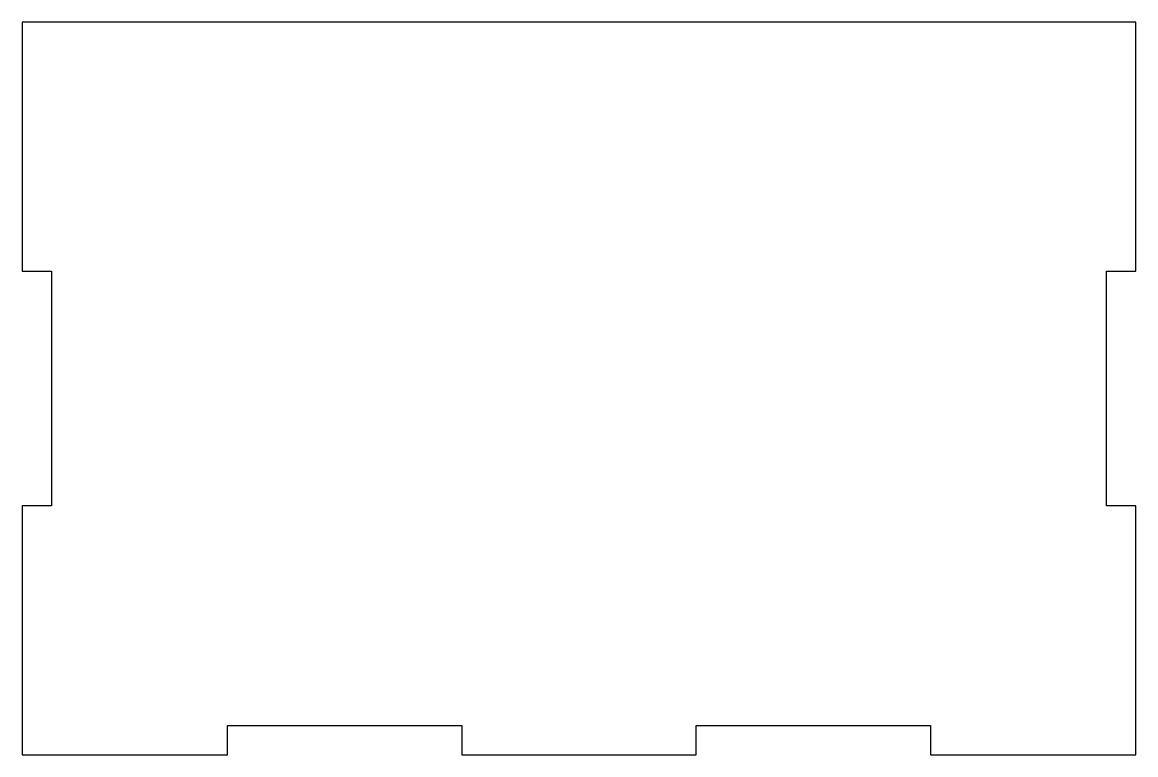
# Model space of a CAD drawing. Header units: inches. Extents: x -4.75 to 4.75, y -3.12 to 3.12.
import ezdxf

# ---------------------------------------------------------------- set-up
doc = ezdxf.new("R2010")
doc.units = ezdxf.units.IN
doc.header["$MEASUREMENT"] = 0

msp = doc.modelspace()

# ---------------------------------------------------------------- linework, layer by layer
msp.add_lwpolyline([(4.75, 3.125), (-4.75, 3.125), (-4.75, 1), (-4.5, 1), (-4.5, -1), (-4.75, -1), (-4.75, -3.125), (-3, -3.125), (-3, -2.875), (-1, -2.875), (-1, -3.125), (1, -3.125), (1, -2.875), (3, -2.875), (3, -3.125), (4.75, -3.125), (4.75, -1), (4.5, -1), (4.5, 1), (4.75, 1)], close=True)

doc.saveas('drawing.dxf')
